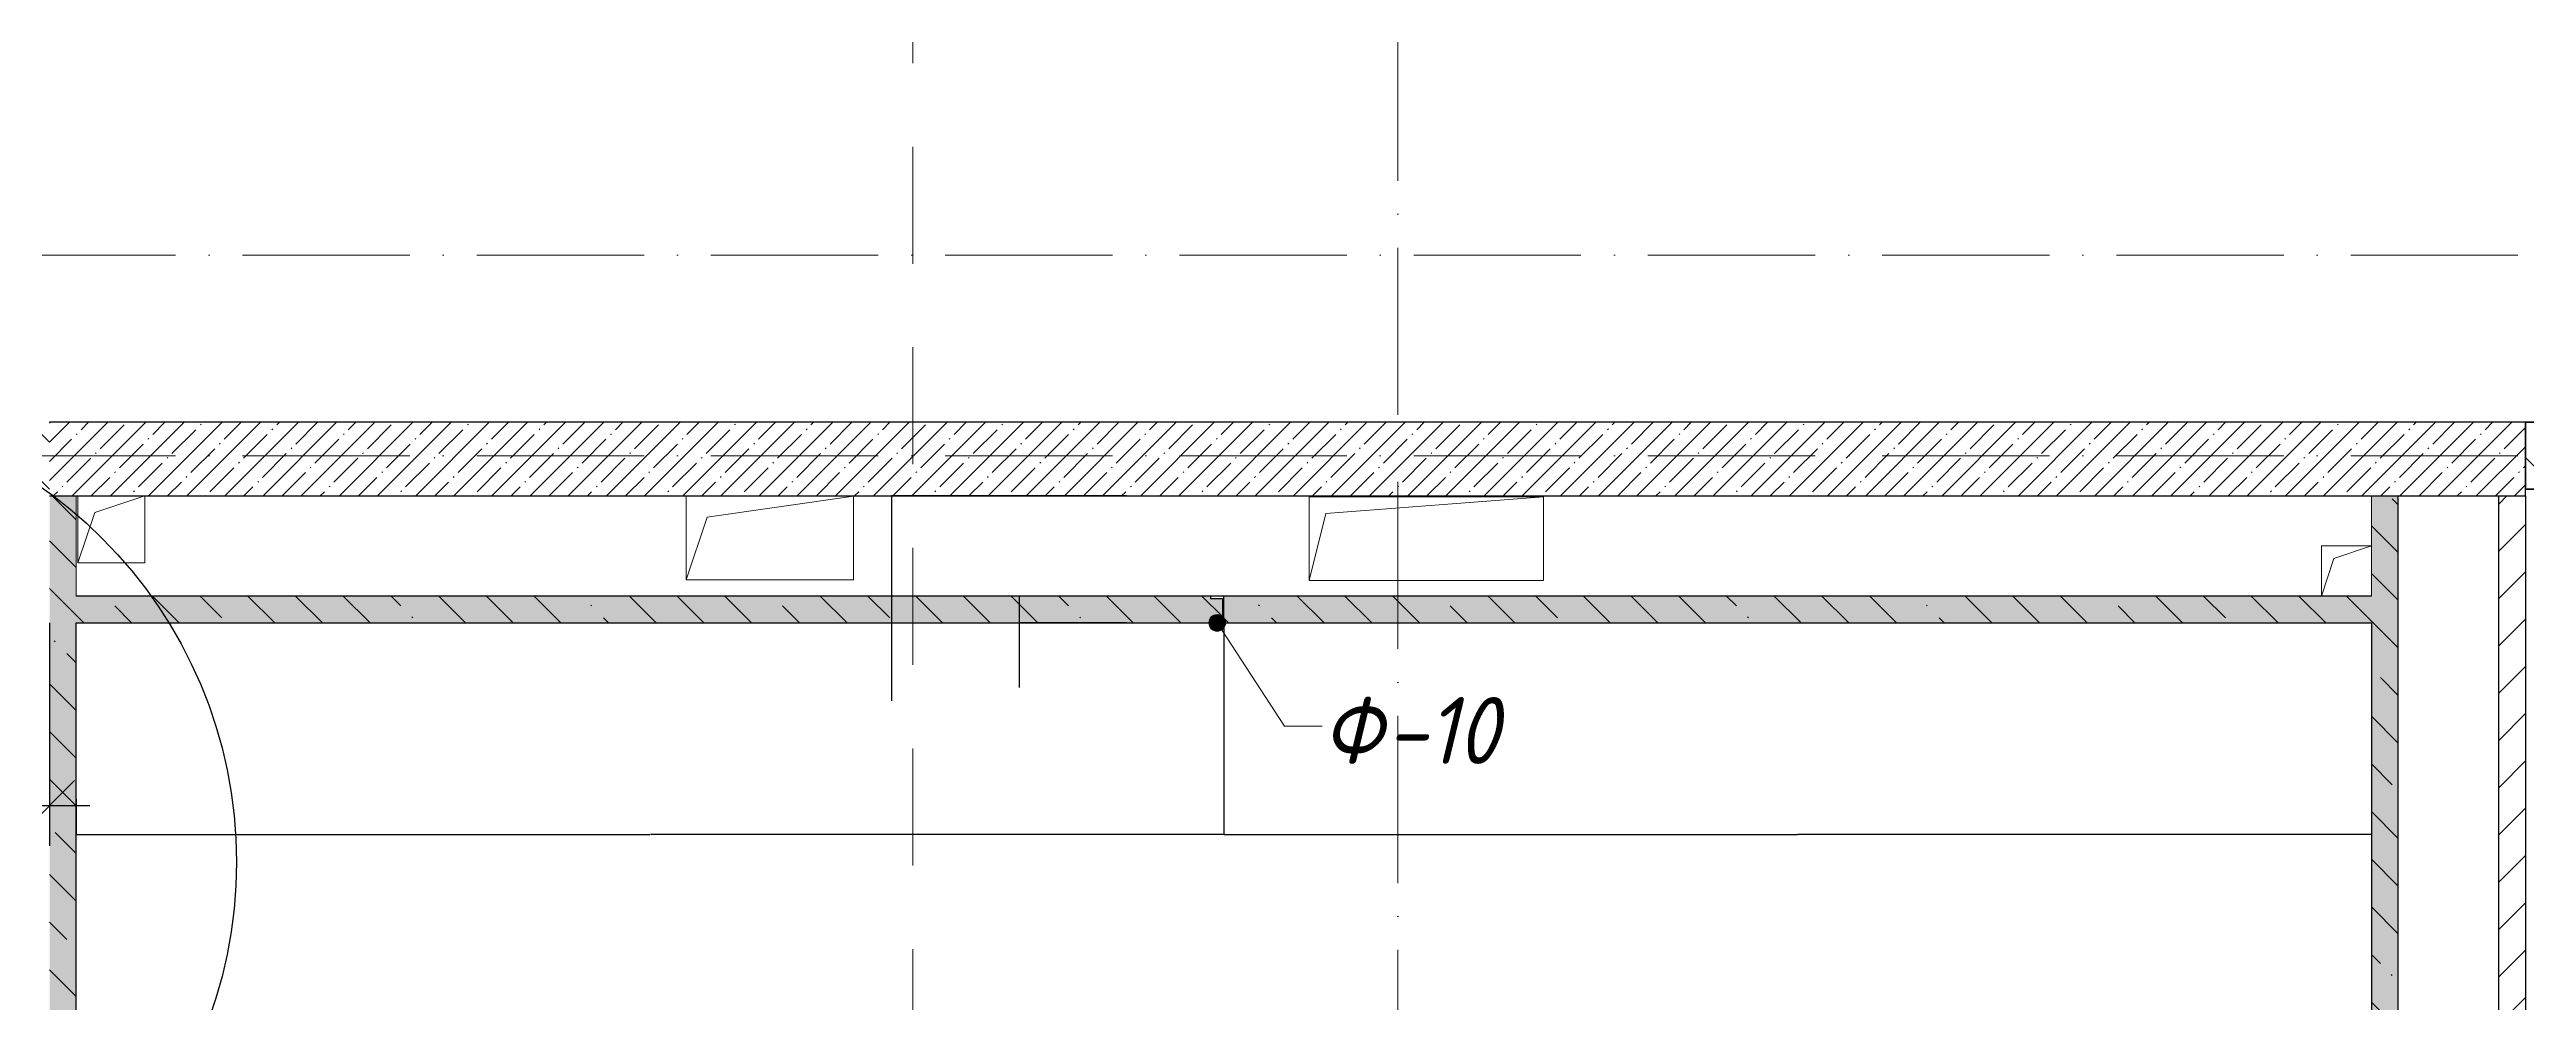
# Model space of a CAD drawing. Header units: millimetres. Extents: x 12986 to 523328, y -9759 to 30092.
# Drawn here: x 173927 to 181330, y 8864 to 11715 of the extents above; entities that cross this region are included whole.
import ezdxf

# ---------------------------------------------------------------- set-up
doc = ezdxf.new("R2010")
doc.units = ezdxf.units.MM
doc.linetypes.add('01 Штриховая _4 мм_', pattern=[600, 350, -250])
doc.linetypes.add('50_200_ШТРИХ_1Т_ш5_п1_п1_', pattern=[700, 500, -100, 0, -100])
for name, color, linetype, lineweight in [('0) ПГП', 1, 'Continuous', 30), ('1) ПГП Зеленый', 3, 'Continuous', 30), ('2) Расчет', 1, 'Continuous', 30), ('5) Блок ячеистый', 160, 'Continuous', 60), ('A-ANNO-DIMS', 7, 'Continuous', 9), ('A-DETL-1', 7, 'Continuous', 50), ('A-FLOR', 7, 'Continuous', 9), ('A-GENM', 7, 'Continuous', 9), ('A-GENM-1', 7, 'Continuous', 25), ('A-GENM-IDEN', 7, 'Continuous', 9), ('A-WALL-1', 7, 'Continuous', 25), ('A-WALL-6', 18, 'Continuous', 13), ('A-WALL-PATT-1', 7, 'Continuous', 5), ('A-WALL-PATT-3', 250, 'Continuous', 5), ('G-ANNO-SYMB-1', 7, '01 Штриховая _4 мм_', 9), ('Оси-2', 7, '50_200_ШТРИХ_1Т_ш5_п1_п1_', 9)]:
    doc.layers.add(name, color=color, linetype=linetype, lineweight=lineweight)
doc.layers.add('0)Допникки кружки', color=7, linetype='Continuous', plot=False)
doc.layers.add('A-WALL-2', color=7, linetype='Continuous', lineweight=13, true_color=0x000000)
doc.layers.add('A-WALL-5', color=7, linetype='Continuous', lineweight=13, true_color=0x008000)
doc.styles.add('ISOCPEUR_I_3', font='isocpeui.ttf', dxfattribs={"width": 0.9, "height": 200})
doc.dimstyles.new('ISO-2_0_0_9К_СРЕДНИЙ_1', dxfattribs={"dimscale": 304.8, "dimtxt": 199.196235, "dimasz": 0.492126, "dimexe": 0.393701, "dimexo": 0, "dimgap": 0, "dimtad": 1, "dimdec": 0, "dimzin": 0, "dimdsep": 46, "dimtxsty": 'ISOCPEUR_I_3', "dimblk1": 'OBLIQUE', "dimblk2": 'OBLIQUE', "dimsah": 1, "dimcen": 0.09, "dimdle": 0.393701, "dimazin": 0, "dimtfac": 1, "dimtdec": 4, "dimtix": 1, "dimtmove": 2, "dimatfit": 3, "dimfxl": 1, "dimtvp": 1, "dimtolj": 1, "dimtzin": 0, "dimarcsym": 2})
doc.dimstyles.get("Standard").update_dxf_attribs({"dimtxt": 0.18, "dimasz": 0.18, "dimexe": 0.18, "dimexo": 0.0625, "dimgap": 0.09, "dimtad": 0, "dimtih": 1, "dimtoh": 1, "dimdec": 4, "dimzin": 0, "dimdsep": 46, "dimtxsty": 'Standard', "dimcen": 0.09, "dimadec": 0, "dimazin": 0, "dimtfac": 1, "dimtdec": 4, "dimtofl": 0, "dimtmove": 0, "dimatfit": 3, "dimfxl": 1, "dimtolj": 1, "dimtzin": 0, "dimarcsym": 0})
pattern_1 = [(50, (61996.893, 0), (72.873764, -6.37607), [7.62, -83.82]), (355, (61996.89, 0), (-14.09699, 76.422444), [6.096, -67.056]), (100.451, (62002.966, -0.53), (58.776964, 70.04687), [6.476, -71.236]), (46.184, (61996.89, 20.32), (108.43142, -16.817454), [11.43, -125.73]), (96.636, (62005.93, 18.92), (94.961, 98.970885), [9.714, -106.854]), (351.184, (61996.89, 20.32), (94.96227, 98.97018), [9.144, -100.584]), (21, (62007.053, 15.24), (60.64565, -40.906537), [7.62, -83.82]), (326, (62007.05, 15.24), (24.72083, 73.67493), [6.096, -67.056]), (71.451, (62012.11, 11.83), (85.36689, 32.768737), [6.476, -71.236]), (37.5, (61996.893, 0), (1.235525, 33.8224325), [3.353, -62.89, 3.353, -64.719, -67.31]), (37.5, (61996.893, 0), (1.235525, 33.8224325), [-134.315, 3.353, -63.957]), (7.5, (61996.893, 0), (26.728146, 40.072549), [3.353, -35.458, 3.353, -61.366, -25.654]), (7.5, (61996.893, 0), (26.728146, 40.072549), [-103.53, 3.353, -22.301]), (327.5, (61974.236, 0), (54.2363175, -2.2921173), [3.353, -22.047, 3.353, -75.895, -105.156]), (327.5, (61974.236, 0), (54.2363175, -2.2921173), [-104.648, 3.353, -101.803]), (317.5, (61964.076, 0), (59.25158, 10.17014), [3.353, -29.667, 3.353, -49.276, -74.676]), (317.5, (61964.076, 0), (59.25158, 10.17014), [-85.649, 3.353, -71.323])]
pattern_2 = [(135, (61996.9, 0), (-142.5612, -142.5612), []), (135, (62139.46, 0), (-142.5612, -142.5612), [252.016, -50.403, 3.353, -47.05])]

# ---------------------------------------------------------------- blocks, each defined once
blk = doc.blocks.new('AR_Отверстие прямоугольное _в плите_ - AR_Отверстие прямоугольное _в плите_-V74-АР1_Кладочный план 1 этажа')
at = {"layer": 'A-GENM'}
for p, q in [((250, 125), (-250, 125)), ((-250, 125), (-250, -125)), ((-187.5, 62.5), (250, 125)), ((250, -125), (250, 125)), ((-250, -125), (-187.5, 62.5)), ((-250, -125), (250, -125))]:
    blk.add_line(p, q, dxfattribs=at)
blk = doc.blocks.new('AR_Отверстие прямоугольное _в плите_ - AR_Отверстие прямоугольное _в плите_-26857131-АР1_Кладочный план 1 этажа')
at = {"layer": 'A-GENM'}
for p, q in [((350, 125), (-350, 125)), ((-350, 125), (-350, -125)), ((-350, -125), (-300, 75)), ((-300, 75), (350, 125)), ((350, -125), (350, 125)), ((-350, -125), (350, -125))]:
    blk.add_line(p, q, dxfattribs=at)
blk = doc.blocks.new('AR_Отверстие прямоугольное _в плите_ - AR_Отверстие прямоугольное _в плите_-V76-АР1_Кладочный план 1 этажа')
at = {"layer": 'A-GENM'}
for p, q in [((-100, 100), (-100, -100)), ((-50, 50), (100, 100)), ((100, -100), (100, 100)), ((-100, -100), (-50, 50)), ((-100, -100), (100, -100))]:
    blk.add_line(p, q, dxfattribs=at)
blk = doc.blocks.new('Фахверк_СКБ_Швеллер - Ф-10_80х4030-26973533-АР1_Кладочный план 1 этажа')
at = {"layer": 'A-GENM-1'}
for p, q in [((165, 40), (125, 40)), ((125, 40), (125, -40)), ((129.5, 32.6), (165, 32.6)), ((129.5, -32.6), (129.5, 32.6)), ((165, 32.6), (165, 40)), ((125, -40), (165, -40)), ((165, -32.6), (129.5, -32.6)), ((165, -40), (165, -32.6))]:
    blk.add_line(p, q, dxfattribs=at)
blk = doc.blocks.new('AR_Отверстие прямоугольное _в плите_ - AR_Отверстие прямоугольное _в плите_-27105732-АР1_Кладочный план 1 этажа')
at = {"layer": 'A-GENM'}
for p, q in [((75, 75), (-75, 75)), ((-75, 75), (-75, -75)), ((-37.5, 37.5), (75, 75)), ((-75, -75), (-37.5, 37.5))]:
    blk.add_line(p, q, dxfattribs=at)
blk = doc.blocks.new('_Oblique')
at = {"color": 0, "linetype": 'ByBlock', "lineweight": -2}
blk.add_line((-0.5, -0.5), (0.5, 0.5), dxfattribs=at)
blk = doc.blocks.new('DIMBLOCK210-АР1_Кладочный план 1 этажа')
at = {"layer": 'A-ANNO-DIMS', "color": 0, "lineweight": -2, "transparency": 16777216}
for p, q in [((173176.9, 10400), (173176.9, 9333.2)), ((173926.9, 10000), (173926.9, 9333.2)), ((173056.9, 9453.2), (173504.3, 9453.2)), ((174046.9, 9453.2), (173850.1, 9453.2))]:
    blk.add_line(p, q, dxfattribs=at)
at = {"layer": 'Defpoints', "color": 0, "transparency": 16777216}
for p in [(173176.9, 10400), (173926.9, 10000), (173926.9, 9453.2)]:
    blk.add_point(p, dxfattribs=at)
at = {"layer": 'A-ANNO-DIMS', "color": 0, "lineweight": -2, "transparency": 16777216, "xscale": 150, "yscale": 150, "zscale": 150, "rotation": 180}
blk.add_blockref('_Oblique', (173176.9, 9453.2), dxfattribs=at)
at = {"layer": 'A-ANNO-DIMS', "color": 0, "lineweight": -2, "transparency": 16777216, "xscale": 150, "yscale": 150, "zscale": 150}
blk.add_blockref('_Oblique', (173926.9, 9453.2), dxfattribs=at)
at = {"layer": 'A-ANNO-DIMS', "color": 0, "transparency": 16777216, "insert": (173449.7, 9714.5), "char_height": 200, "width": 455.087, "attachment_point": 1, "line_spacing_factor": 1.149209, "style": 'ISOCPEUR_I_3'}
blk.add_mtext('\\A1;750', dxfattribs=at)
blk = doc.blocks.new('DIMBLOCK268-АР1_Кладочный план 1 этажа')
at = {"layer": 'A-ANNO-DIMS', "color": 0, "lineweight": -2, "transparency": 16777216}
for p, q in [((177145.5, 10080), (176824.9, 10080)), ((176825.1, 10079.8), (176825.1, 10000.2)), ((177145.5, 10000), (176824.9, 10000)), ((176825.1, 10000), (176825.1, 9806.9)), ((176825.1, 9806.9), (176824.9, 9806.9))]:
    blk.add_line(p, q, dxfattribs=at)
at = {"layer": 'A-ANNO-DIMS', "color": 0, "transparency": 16777216}
for points in [[(176825.1, 10079.8), (176825.1, 10079.8), (176825.1, 10080)], [(176825.1, 10000.2), (176825.1, 10000.2), (176825.1, 10000)]]:
    blk.add_solid(points, dxfattribs=at)
at = {"layer": 'Defpoints', "color": 0, "transparency": 16777216}
for p in [(176825.1, 10080), (177145.6, 10080), (177145.6, 10000)]:
    blk.add_point(p, dxfattribs=at)
at = {"layer": 'A-ANNO-DIMS', "color": 0, "transparency": 16777216, "insert": (176824.6, 9655.2), "char_height": 0.18, "width": 303.391, "attachment_point": 1, "rotation": 90, "line_spacing_factor": 1.149209}
blk.add_mtext('\\A1;80.0000', dxfattribs=at)
blk = doc.blocks.new('DIMBLOCK269-АР1_Кладочный план 1 этажа')
at = {"layer": 'A-ANNO-DIMS', "color": 0, "lineweight": -2, "transparency": 16777216}
for p, q in [((177145.5, 10380), (176443.4, 10380)), ((176443.6, 10379.8), (176443.6, 10080.2)), ((177145.5, 10080), (176443.4, 10080)), ((176443.6, 10080), (176443.6, 9766.7)), ((176443.6, 9766.7), (176443.4, 9766.7))]:
    blk.add_line(p, q, dxfattribs=at)
at = {"layer": 'A-ANNO-DIMS', "color": 0, "transparency": 16777216}
for points in [[(176443.6, 10379.8), (176443.6, 10379.8), (176443.6, 10380)], [(176443.6, 10080.2), (176443.6, 10080.2), (176443.6, 10080)]]:
    blk.add_solid(points, dxfattribs=at)
at = {"layer": 'Defpoints', "color": 0, "transparency": 16777216}
for p in [(176443.6, 10380), (177145.6, 10380), (177145.6, 10080)]:
    blk.add_point(p, dxfattribs=at)
at = {"layer": 'A-ANNO-DIMS', "color": 0, "transparency": 16777216, "insert": (176443.1, 9539.1), "char_height": 0.18, "width": 455.087, "attachment_point": 1, "rotation": 90, "line_spacing_factor": 1.149209}
blk.add_mtext('\\A1;300.0000', dxfattribs=at)
blk = doc.blocks.new('DIMBLOCK270-АР1_Кладочный план 1 этажа')
at = {"layer": 'A-ANNO-DIMS', "color": 0, "lineweight": -2, "transparency": 16777216}
for p, q in [((177436.9, 9997.3), (177436.9, 9366.9)), ((174006.9, 9473.1), (174006.9, 9366.9)), ((174007.1, 9367.1), (175721.2, 9367.1)), ((177436.7, 9367.1), (175722.6, 9367.1))]:
    blk.add_line(p, q, dxfattribs=at)
at = {"layer": 'A-ANNO-DIMS', "color": 0, "transparency": 16777216}
for points in [[(174007.1, 9367.1), (174007.1, 9367), (174006.9, 9367.1)], [(177436.7, 9367.1), (177436.7, 9367), (177436.9, 9367.1)]]:
    blk.add_solid(points, dxfattribs=at)
at = {"layer": 'Defpoints', "color": 0, "transparency": 16777216}
for p in [(177436.9, 9997.3), (174006.9, 9473.1), (177436.9, 9367.1)]:
    blk.add_point(p, dxfattribs=at)
at = {"layer": 'A-ANNO-DIMS', "color": 0, "transparency": 16777216, "insert": (175721.9, 9367.1), "char_height": 0.18, "width": 625.17, "attachment_point": 5}
blk.add_mtext('\\A1;3430.0000', dxfattribs=at)
blk = doc.blocks.new('DIMBLOCK271-АР1_Кладочный план 1 этажа')
at = {"layer": 'A-ANNO-DIMS', "color": 0, "lineweight": -2, "transparency": 16777216}
for p, q in [((177436.9, 9997.3), (177436.9, 9366.9)), ((180866.9, 9473.1), (180866.9, 9366.9)), ((177437.1, 9367.1), (179151.2, 9367.1)), ((180866.7, 9367.1), (179152.6, 9367.1))]:
    blk.add_line(p, q, dxfattribs=at)
at = {"layer": 'A-ANNO-DIMS', "color": 0, "transparency": 16777216}
for points in [[(177437.1, 9367.1), (177437.1, 9367), (177436.9, 9367.1)], [(180866.7, 9367.1), (180866.7, 9367), (180866.9, 9367.1)]]:
    blk.add_solid(points, dxfattribs=at)
at = {"layer": 'Defpoints', "color": 0, "transparency": 16777216}
for p in [(177436.9, 9997.3), (180866.9, 9473.1), (180866.9, 9367.1)]:
    blk.add_point(p, dxfattribs=at)
at = {"layer": 'A-ANNO-DIMS', "color": 0, "transparency": 16777216, "insert": (179151.9, 9367.1), "char_height": 0.18, "width": 625.17, "attachment_point": 5}
blk.add_mtext('\\A1;3430.0000', dxfattribs=at)

msp = doc.modelspace()

# ---------------------------------------------------------------- hatches: boundary and pattern name
at = {"layer": '0) ПГП'}
h = msp.add_hatch(dxfattribs=at)
h.set_pattern_fill('FP_16', color=256, style=0, pattern_type=2)
h.set_pattern_definition(pattern_1)
h.paths.add_polyline_path([(174006.89323, 5400.00001), (174006.89323, 10380.00001), (173926.89323, 10380.00001), (173926.89323, 5400.00001)], flags=0)
h = msp.add_hatch(dxfattribs=at)
h.set_pattern_fill('FP_17', color=256, style=0, pattern_type=2)
h.set_pattern_definition(pattern_2)
h.paths.add_polyline_path([(174006.89323, 5400.00001), (174006.89323, 10380.00001), (173926.89323, 10380.00001), (173926.89323, 5400.00001)], flags=0)
h = msp.add_hatch(dxfattribs=at)
h.set_pattern_fill('FP_16', color=256, style=0, pattern_type=2)
h.set_pattern_definition(pattern_1)
h.paths.add_polyline_path([(180946.89328, 5400.00001), (180946.89328, 10380.00001), (180866.89328, 10380.00001), (180866.89328, 5400.00001)], flags=0)
h = msp.add_hatch(dxfattribs=at)
h.set_pattern_fill('FP_17', color=256, style=0, pattern_type=2)
h.set_pattern_definition(pattern_2)
h.paths.add_polyline_path([(180946.89328, 5400.00001), (180946.89328, 10380.00001), (180866.89328, 10380.00001), (180866.89328, 5400.00001)], flags=0)
h = msp.add_hatch(dxfattribs=at)
h.set_pattern_fill('FP_16', color=256, style=0, pattern_type=2)
h.set_pattern_definition(pattern_1)
h.paths.add_polyline_path([(180866.89328, 10000.00001), (180866.89328, 10080.00001), (177436.89325, 10080.00001), (177436.89325, 10000.00001), (178971.33672, 10000.00001)], flags=0)
h.paths.add_polyline_path([(177396.89325, 10000.00001), (177396.89325, 10007.40001), (177432.39325, 10007.40001), (177432.39325, 10072.60001), (177396.89325, 10072.60001), (177396.89325, 10080.00001), (174006.89323, 10080.00001), (174006.89323, 10000.00001), (175906.80547, 10000.00001)], flags=0)
h = msp.add_hatch(dxfattribs=at)
h.set_pattern_fill('FP_17', color=256, style=0, pattern_type=2)
h.set_pattern_definition(pattern_2)
h.paths.add_polyline_path([(180866.89328, 10000.00001), (180866.89328, 10080.00001), (177436.89325, 10080.00001), (177436.89325, 10000.00001), (178971.33672, 10000.00001)], flags=0)
h.paths.add_polyline_path([(177396.89325, 10000.00001), (177396.89325, 10007.40001), (177432.39325, 10007.40001), (177432.39325, 10072.60001), (177396.89325, 10072.60001), (177396.89325, 10080.00001), (174006.89323, 10080.00001), (174006.89323, 10000.00001), (175906.80547, 10000.00001)], flags=0)
at = {"layer": '5) Блок ячеистый'}
h = msp.add_hatch(dxfattribs=at)
h.set_pattern_fill('FP_3', color=256, style=0, pattern_type=2)
h.set_pattern_definition([(135, (61996.89, 0), (-70.71068, -70.71068), [])])
h.paths.add_polyline_path([(181326.89328, 10400.00001), (183206.89328, 10400.00001), (183206.89328, 10600.00001), (181326.89328, 10600.00001)], flags=0)
h.paths.add_polyline_path([(169346.89328, 10400.00001), (169646.89328, 10400.00001), (169646.89328, 10600.00001), (169346.89328, 10600.00001), (169346.89328, 10469.00001)], flags=0)
h.paths.add_polyline_path([(172126.89323, 10400.00001), (172226.89328, 10400.00001), (172226.89328, 10600.00001), (171096.89328, 10600.00001), (171096.89328, 10400.00001), (172046.89323, 10400.00001)], flags=0)
h.paths.add_polyline_path([(173176.89328, 10400.00001), (173926.89323, 10400.00001), (173926.89323, 10600.00001), (173176.89328, 10600.00001), (173176.89328, 10469.00001)], flags=0)
at = {"layer": 'A-GENM-IDEN'}
h = msp.add_hatch(color=256, dxfattribs=at)
edge = h.paths.add_edge_path(flags=0)
edge.add_arc((177416.89325, 10000.00001), 25, 0, 360)
at = {"layer": 'A-WALL-PATT-1'}
h = msp.add_hatch(dxfattribs=at)
h.set_pattern_fill('FP_1', color=256, style=0, pattern_type=2)
h.set_pattern_definition([(45, (61996.89, 0), (-57.024626, 57.024626), []), (45, (62053.92, 0), (-57.024626, 57.024626), [100.806, -20.161, 3.353, -16.808])])
h.paths.add_polyline_path([(178971.33672, 10380.00001), (181326.89328, 10380.00001), (181326.89328, 10600.00001), (173926.89323, 10600.00001), (173926.89323, 10380.00001), (175906.80547, 10380.00001)], flags=0)
at = {"layer": 'A-WALL-PATT-3'}
h = msp.add_hatch(dxfattribs=at)
h.set_pattern_fill('FP_15', color=256, style=0, pattern_type=2)
h.set_pattern_definition([(45, (61996.89, 0), (-70.71068, 70.71068), [])])
h.paths.add_polyline_path([(181246.89328, 5400.00001), (181326.89328, 5400.00001), (181326.89328, 10380.00001), (181246.89328, 10380.00001), (181246.89328, 8709.76827)], flags=0)

# ---------------------------------------------------------------- linework, layer by layer
at = {"layer": '0) ПГП'}
for p, q in [((174006.89323, 5400.00001), (174006.89323, 10000.00001)), ((174006.89323, 10000.00001), (177396.89325, 10000.00001)), ((177436.89325, 10000.00001), (180866.89328, 10000.00001)), ((180866.89328, 10000.00001), (180866.89328, 5400.00001))]:
    msp.add_line(p, q, dxfattribs=at)
at = {"layer": '0)Допникки кружки', "color": 6, "lineweight": 30}
msp.add_circle((173116.27885, 9284.30177), 1369.38563, dxfattribs=at)
at = {"layer": '1) ПГП Зеленый'}
msp.add_lwpolyline([(181246.89328, 10380.00001), (181326.89328, 10380.00001), (181326.89328, 5400.00001), (181246.89328, 5400.00001)], close=True, dxfattribs=at)
at = {"layer": '2) Расчет'}
for p, q in [((180946.89328, 5400.00001), (180946.89328, 10380.00001)), ((177396.89325, 10080.00001), (174006.89323, 10080.00001)), ((180866.89328, 10080.00001), (177436.89325, 10080.00001))]:
    msp.add_line(p, q, dxfattribs=at)
at = {"layer": '5) Блок ячеистый'}
msp.add_lwpolyline([(181326.89328, 10600.00001), (183206.89328, 10600.00001), (183206.89328, 10400.00001), (181326.89328, 10400.00001)], close=True, dxfattribs=at)
at = {"layer": 'A-DETL-1'}
msp.add_line((181326.89328, 10600.00001), (181326.89328, 10400.00001), dxfattribs=at)
at = {"layer": 'A-FLOR'}
for p, q in [((174011.89328, 10180.00001), (174011.89328, 10380.00001)), ((174211.89328, 10380.00001), (174211.89328, 10180.00001)), ((175829.89334, 10379.00001), (176329.89334, 10379.00001)), ((175829.89334, 10129.00001), (175829.89334, 10379.00001)), ((176329.89334, 10379.00001), (176329.89334, 10129.00001)), ((177691.89325, 10377.00001), (178391.89325, 10377.00001)), ((177691.89325, 10127.00001), (177691.89325, 10377.00001)), ((178391.89325, 10377.00001), (178391.89325, 10127.00001)), ((180716.89328, 10230.00001), (180866.89328, 10230.00001)), ((180716.89328, 10080.00001), (180716.89328, 10230.00001)), ((174211.89328, 10180.00001), (174011.89328, 10180.00001)), ((176329.89334, 10129.00001), (175829.89334, 10129.00001)), ((178391.89325, 10127.00001), (177691.89325, 10127.00001))]:
    msp.add_line(p, q, dxfattribs=at)
at = {"layer": 'A-GENM-IDEN'}
for p, q in [((177416.89325, 10000.00001), (177617.91217, 9690.62131)), ((177617.91217, 9690.62131), (177730.38955, 9690.62131))]:
    msp.add_line(p, q, dxfattribs=at)
msp.add_circle((177416.89325, 10000.00001), 25, dxfattribs=at)
at = {"layer": 'A-WALL-1'}
for p, q in [((181326.89328, 10600.00001), (173926.89323, 10600.00001)), ((173926.89323, 10380.00001), (181326.89328, 10380.00001)), ((181326.89328, 10380.00001), (181326.89328, 10400.00001))]:
    msp.add_line(p, q, dxfattribs=at)
at = {"layer": 'A-WALL-2'}
for p, q in [((183206.89328, 10600.00001), (181326.89328, 10600.00001)), ((181326.89328, 10400.00001), (183206.89328, 10400.00001))]:
    msp.add_line(p, q, dxfattribs=at)
at = {"layer": 'A-WALL-5'}
for p, q in [((181246.89328, 10380.00001), (181246.89328, 5400.00001)), ((181326.89328, 5400.00001), (181326.89328, 10380.00001))]:
    msp.add_line(p, q, dxfattribs=at)
at = {"layer": 'A-WALL-6'}
for p, q in [((174006.89323, 10080.00001), (174006.89323, 10380.00001)), ((180866.89328, 10380.00001), (180866.89328, 10080.00001))]:
    msp.add_line(p, q, dxfattribs=at)
at = {"layer": 'G-ANNO-SYMB-1'}
msp.add_line((176506.89328, 19224.4589), (176506.89328, -4553.26293), dxfattribs=at)
at = {"layer": 'Оси-2'}
for p, q in [((177956.89325, -4080), (177956.89325, 28636.94316)), ((57586.89328, 11100), (187948.52131, 11100)), ((57586.89328, 10500), (187948.52131, 10500))]:
    msp.add_line(p, q, dxfattribs=at)

# ---------------------------------------------------------------- block references
at = {"layer": 'A-GENM'}
for name, p in [('AR_Отверстие прямоугольное _в плите_ - AR_Отверстие прямоугольное _в плите_-V76-АР1_Кладочный план 1 этажа', (174111.89328, 10280.00001)), ('AR_Отверстие прямоугольное _в плите_ - AR_Отверстие прямоугольное _в плите_-V74-АР1_Кладочный план 1 этажа', (176079.89334, 10254.00001)), ('AR_Отверстие прямоугольное _в плите_ - AR_Отверстие прямоугольное _в плите_-26857131-АР1_Кладочный план 1 этажа', (178041.89325, 10252.00001)), ('AR_Отверстие прямоугольное _в плите_ - AR_Отверстие прямоугольное _в плите_-27105732-АР1_Кладочный план 1 этажа', (180791.89328, 10155.00001))]:
    msp.add_blockref(name, p, dxfattribs=at)
at = {"layer": 'A-GENM-1', "rotation": 180}
msp.add_blockref('Фахверк_СКБ_Швеллер - Ф-10_80х4030-26973533-АР1_Кладочный план 1 этажа', (177561.89325, 10040.00001), dxfattribs=at)

# ---------------------------------------------------------------- texts
at = {"layer": 'A-GENM-IDEN', "char_height": 200, "attachment_point": 1, "style": 'ISOCPEUR_I_3'}
for s, insert, width in [('\\fISOCPEUR|b0|i1|c204|p34|;\\W.9;Ф', (177730.38955, 9778.2359), 230.886), ('-10', (177920.88955, 9778.2359), 432.91125)]:
    msp.add_mtext(s, dxfattribs=dict(at, insert=insert, width=width))

# ---------------------------------------------------------------- dimensions: what is measured, and where the dimension line sits
at = {"layer": 'A-ANNO-DIMS'}
dim = msp.add_linear_dim(base=(173926.89328, 9453.19661), p1=(173176.89328, 10400.00001), p2=(173926.89328, 10000.00001), dimstyle='ISO-2_0_0_9К_СРЕДНИЙ_1', override={"dimpost": '<>', "dimfxl": 850}, dxfattribs=at)
dim.commit()
dim.dimension.update_dxf_attribs({"geometry": 'DIMBLOCK210-АР1_Кладочный план 1 этажа', "text_midpoint": (173677.23934, 9581.15443), "dimtype": 160})
for base, p1, p2, picture, middle in [((176443.58253, 10380.00001), (177145.56651, 10080.00001), (177145.56651, 10380.00001), 'DIMBLOCK269-АР1_Кладочный план 1 этажа', (176443.19253, 9766.67706)), ((176825.09603, 10080.00001), (177145.56651, 10000.00001), (177145.56651, 10080.00001), 'DIMBLOCK268-АР1_Кладочный план 1 этажа', (176824.70603, 9806.86071))]:
    dim = msp.add_linear_dim(base=base, p1=p1, p2=p2, angle=90, dimstyle='Standard', dxfattribs=at)
    dim.commit()
    dim.dimension.update_dxf_attribs({"geometry": picture, "text_midpoint": middle, "dimtype": 160, "text_rotation": 90})
for base, p1, p2, picture, middle in [((177436.89325, 9367.07352), (174006.89323, 9473.13953), (177436.89325, 9997.33866), 'DIMBLOCK270-АР1_Кладочный план 1 этажа', (175721.89324, 9367.07352)), ((180866.89328, 9367.07352), (177436.89325, 9997.33866), (180866.89328, 9473.13953), 'DIMBLOCK271-АР1_Кладочный план 1 этажа', (179151.89327, 9367.07352))]:
    dim = msp.add_linear_dim(base=base, p1=p1, p2=p2, dimstyle='Standard', dxfattribs=at)
    dim.commit()
    dim.dimension.update_dxf_attribs({"geometry": picture, "text_midpoint": middle})

doc.saveas('drawing.dxf')
